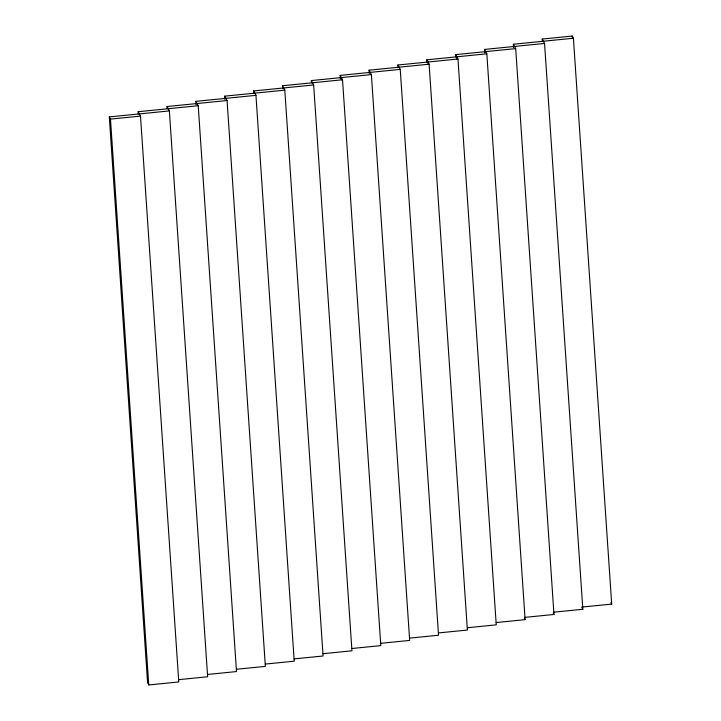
<?xml version="1.0" encoding="UTF-8"?>
<svg xmlns="http://www.w3.org/2000/svg" width="721" height="721" viewBox="0 0 721 721"><rect width="100%" height="100%" fill="white"/><g stroke="black" fill="none" stroke-linecap="round" stroke-linejoin="round"><path stroke-width="1.08" d="M542.372 41.295L542.219 39.051L572.249 36.05L573.411 38.24L611.696 604.09L581.667 607.082M513.586 47.604L513.361 44.242L573.411 38.24M484.728 52.795L484.503 49.434L544.553 43.431L582.829 609.281L553.917 612.165M455.789 56.869L455.636 54.625L515.695 48.622L553.971 614.472L525.059 617.356M426.931 62.06L426.778 59.816L486.828 53.814L525.113 619.663L496.192 622.547M398.064 67.251L397.92 65.007L457.97 59.005L496.246 624.855L467.334 627.739M369.287 73.56L369.053 70.189L429.112 64.196L467.388 630.046L438.476 632.93M340.42 78.751L340.195 75.381L400.245 69.387L438.53 635.237L409.609 638.121M311.481 82.825L311.337 80.572L371.387 74.578L409.663 640.428L380.751 643.312M282.623 88.016L282.47 85.763L342.529 79.77L380.805 645.619L351.893 648.503M253.765 93.207L253.612 90.954L313.662 84.961L351.947 650.811L323.026 653.695M224.979 99.516L224.754 96.145L284.804 90.152L323.08 655.993L294.168 658.886M196.121 104.707L195.887 101.337L255.946 95.343L294.222 661.184L265.31 664.077M167.182 108.772L167.029 106.528L227.079 100.534L265.364 666.375L236.443 669.268M138.324 113.963L138.171 111.719L198.221 105.726L236.497 671.566L207.585 674.459M138.171 111.719L140.496 116.108L178.781 681.949L148.751 684.95L147.589 682.76L109.304 116.91L169.363 110.917L207.639 676.758L178.727 679.651M109.304 116.91L110.475 119.109L140.496 116.108M542.219 39.051L544.553 43.431M513.361 44.242L515.695 48.622M484.503 49.434L486.828 53.814M455.636 54.625L457.97 59.005M426.778 59.816L429.112 64.196M397.92 65.007L400.245 69.387M369.053 70.189L371.387 74.578M340.195 75.381L342.529 79.77M610.912 602.63L611.696 604.09M311.337 80.572L313.662 84.961M582.054 607.821L582.829 609.281M282.47 85.763L284.804 90.152M553.196 613.012L553.971 614.472M253.612 90.954L255.946 95.343M524.329 618.194L525.113 619.663M224.754 96.145L227.079 100.534M195.887 101.337L198.221 105.726M167.029 106.528L169.363 110.917M572.249 36.05L572.402 38.294M456.808 56.815L456.952 59.059M427.941 62.006L428.094 64.25M341.357 77.58L341.511 79.824M110.475 119.109L148.751 684.95"/></g></svg>
